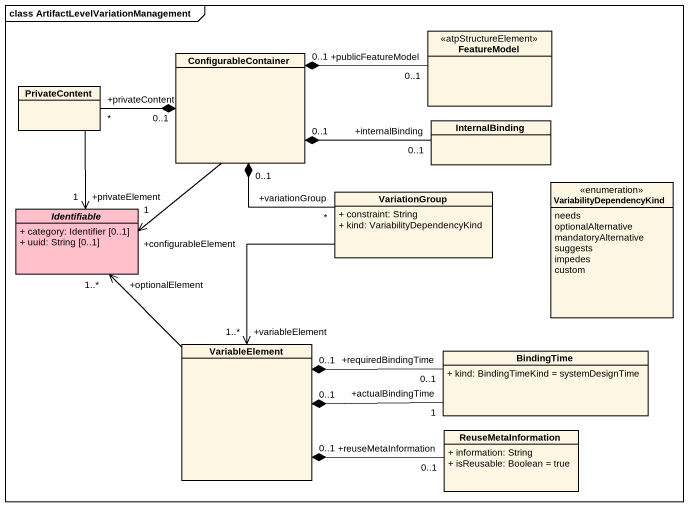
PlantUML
@startuml
mainframe class ArtifactLevelVariationManagement
hide circle
hide empty members
skinparam classAttributeIconSize 0
class ConfigurableContainer
class FeatureModel <<atpStructureElement>>
class PrivateContent
class InternalBinding
enum VariabilityDependencyKind {
  needs
  optionalAlternative
  mandatoryAlternative
  suggests
  impedes
  custom
}
abstract class Identifiable #FFC0CB {
  + category: Identifier [0..1]
  + uuid: String [0..1]
}
class VariationGroup {
  + constraint: String
  + kind: VariabilityDependencyKind
}
class VariableElement
class BindingTime {
  + kind: BindingTimeKind = systemDesignTime
}
class ReuseMetaInformation {
  + information: String
  + isReusable: Boolean = true
}
ConfigurableContainer "0..1" *-right- "+publicFeatureModel\n0..1" FeatureModel
ConfigurableContainer "0..1" *-right- "+internalBinding\n0..1" InternalBinding
ConfigurableContainer --> "+configurableElement\n1" Identifiable
ConfigurableContainer "0..1" *-- "+variationGroup\n*" VariationGroup
PrivateContent "+privateContent\n*" -right-* "0..1" ConfigurableContainer
PrivateContent --> "+privateElement\n1" Identifiable
VariationGroup --> "+variableElement\n1..*" VariableElement
VariableElement -up-> "+optionalElement\n1..*" Identifiable
VariableElement "0..1" *-right- "+requiredBindingTime\n0..1" BindingTime
VariableElement "0..1" *-right- "+actualBindingTime\n1" BindingTime
VariableElement "0..1" *-right- "+reuseMetaInformation\n0..1" ReuseMetaInformation
@enduml
